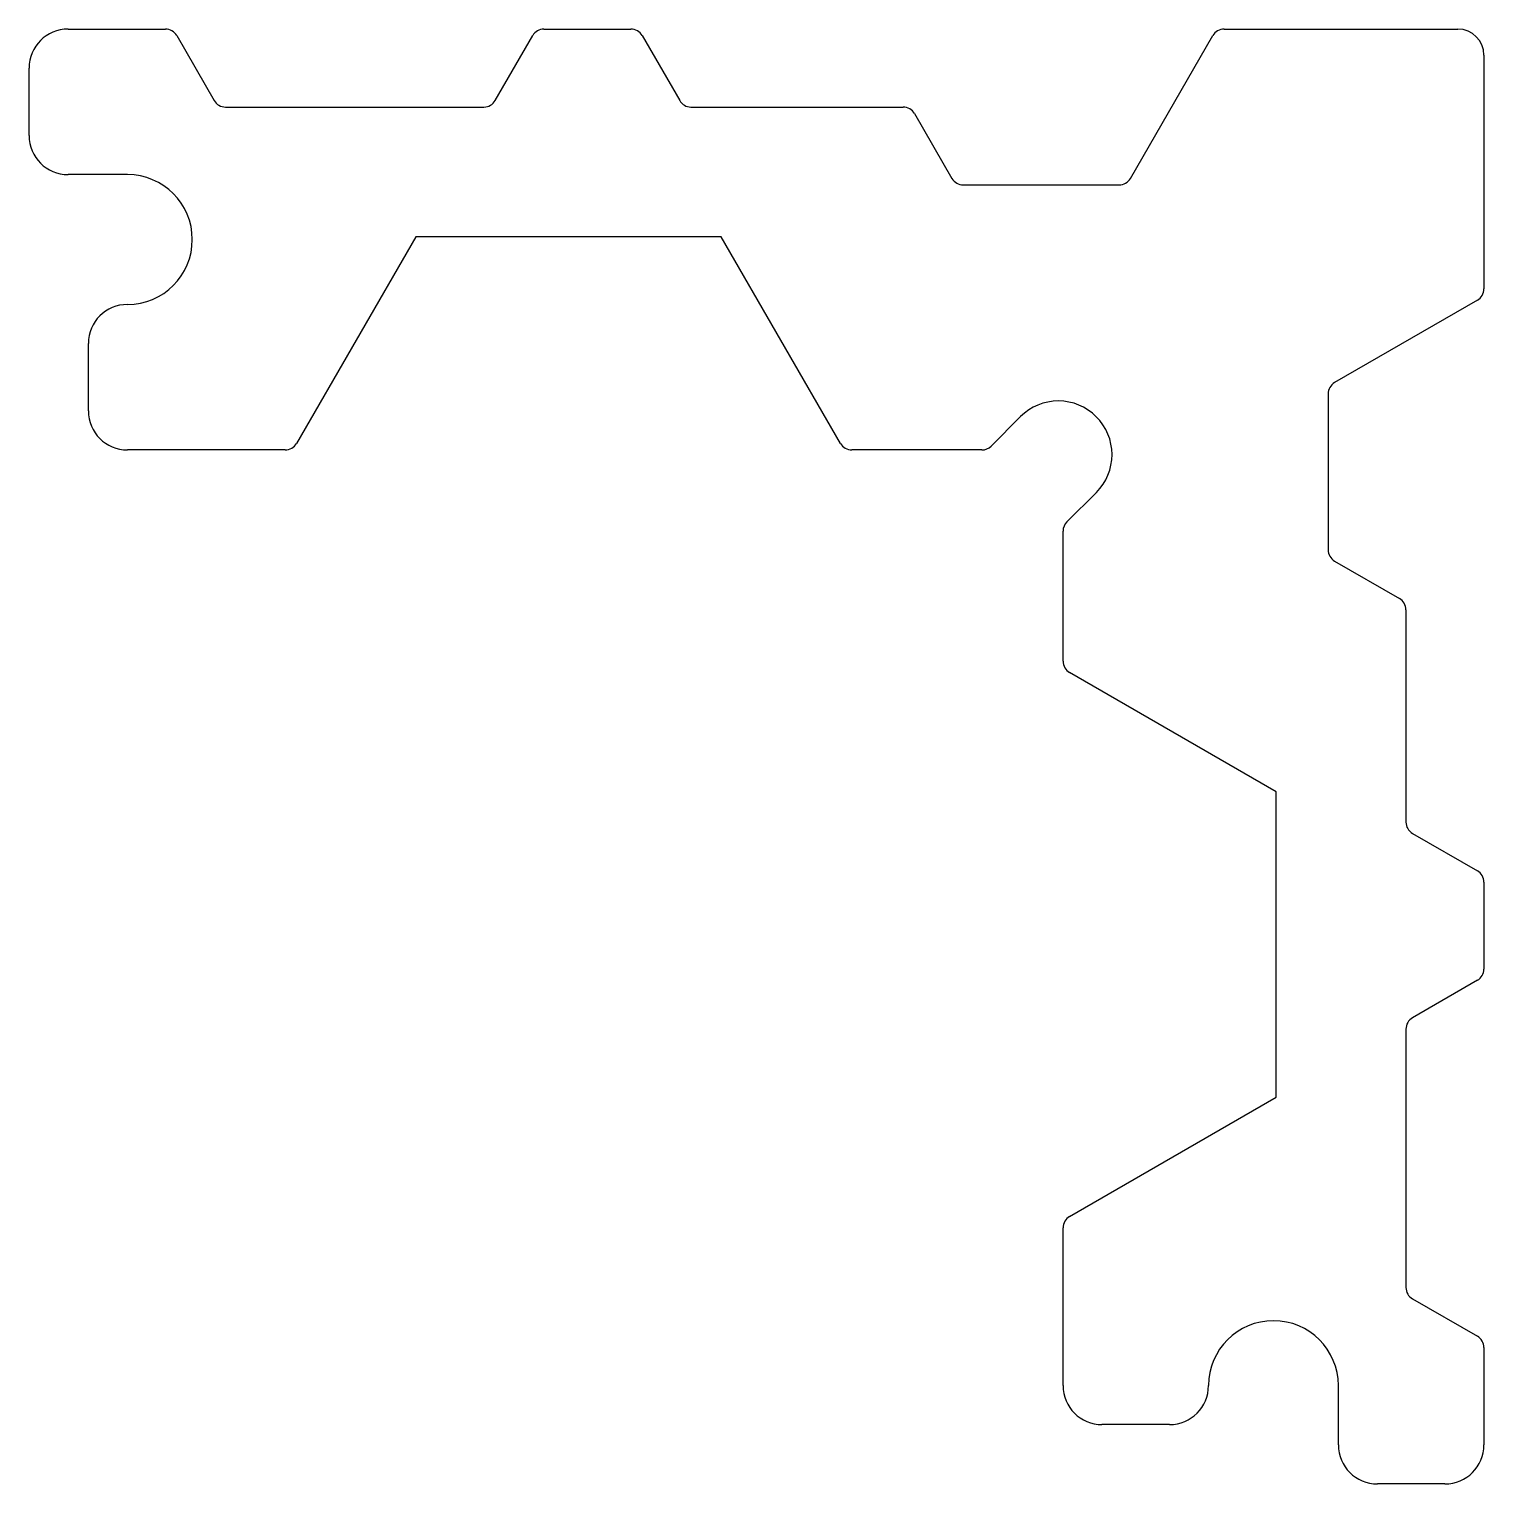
# Model space of a CAD drawing. Extents: x 729.5 to 785.5, y 633.4 to 689.4.
import ezdxf

# ---------------------------------------------------------------- set-up
doc = ezdxf.new("R2010")
doc.units = 0
doc.layers.get('0').update_dxf_attribs({"linetype": 'CONTINUOUS'})

msp = doc.modelspace()

# ---------------------------------------------------------------- linework, layer by layer
for p, q in [((731.013, 689.359), (734.763, 689.359)), ((749.33, 689.359), (752.678, 689.359)), ((775.511, 689.359), (784.511, 689.359)), ((735.196, 689.109), (736.639, 686.609)), ((747.454, 686.609), (748.897, 689.109)), ((753.111, 689.109), (754.555, 686.609)), ((771.903, 683.609), (775.078, 689.109)), ((785.511, 688.359), (785.511, 679.359)), ((729.513, 685.259), (729.513, 687.859)), ((737.072, 686.359), (747.021, 686.359)), ((754.988, 686.359), (763.16, 686.359)), ((763.594, 686.109), (765.037, 683.609)), ((733.296, 683.759), (731.013, 683.759)), ((765.47, 683.359), (771.47, 683.359)), ((744.396, 681.359), (739.806, 673.409)), ((756.155, 681.359), (744.396, 681.359)), ((760.745, 673.409), (756.155, 681.359)), ((785.261, 678.926), (779.761, 675.75)), ((731.796, 674.659), (731.796, 677.259)), ((779.511, 675.317), (779.511, 669.317)), ((767.677, 674.441), (766.541, 673.305)), ((739.373, 673.159), (733.296, 673.159)), ((766.187, 673.159), (761.178, 673.159)), ((769.458, 670.388), (770.594, 671.524)), ((769.311, 665.026), (769.311, 670.035)), ((779.761, 668.884), (782.261, 667.441)), ((782.511, 667.008), (782.511, 658.835)), ((777.511, 660.003), (769.561, 664.593)), ((777.511, 648.243), (777.511, 660.003)), ((782.761, 658.402), (785.261, 656.959)), ((785.511, 656.526), (785.511, 653.178)), ((785.261, 652.745), (782.761, 651.301)), ((782.511, 650.868), (782.511, 640.92)), ((769.561, 643.654), (777.511, 648.243)), ((769.311, 637.143), (769.311, 643.221)), ((782.761, 640.487), (785.261, 639.043)), ((785.511, 638.61), (785.511, 634.86)), ((779.911, 634.86), (779.911, 637.143)), ((773.411, 635.643), (770.811, 635.643)), ((784.011, 633.36), (781.411, 633.36))]:
    msp.add_line(p, q)
for centre, radius, start, end in [((731.013, 687.859), 1.5, 90, 180), ((734.763, 688.859), 0.5, 30, 90), ((749.33, 688.859), 0.5, 90, 150), ((752.678, 688.859), 0.5, 30, 90), ((775.511, 688.859), 0.5, 90, 150), ((784.511, 688.359), 1, 0, 90), ((737.072, 686.859), 0.5, 210, 270), ((747.021, 686.859), 0.5, 270, 330), ((754.988, 686.859), 0.5, 210, 270), ((763.16, 685.859), 0.5, 30, 90), ((731.013, 685.259), 1.5, 180, 270), ((733.296, 681.259), 2.5, 270, 90), ((765.47, 683.859), 0.5, 210, 270), ((771.47, 683.859), 0.5, 270, 330), ((785.011, 679.359), 0.5, 300, 0), ((733.296, 677.259), 1.5, 90, 180), ((780.011, 675.317), 0.5, 120, 180), ((769.133, 672.985), 2.059, 44.9057, 135), ((733.296, 674.659), 1.5, 180, 270), ((769.138, 672.98), 2.059, 315, 45.0943), ((739.373, 673.659), 0.5, 270, 330), ((761.178, 673.659), 0.5, 210, 270), ((766.187, 673.659), 0.5, 270, 315), ((769.811, 670.035), 0.5, 135, 180), ((780.011, 669.317), 0.5, 180, 240), ((782.011, 667.008), 0.5, 360, 60), ((769.811, 665.026), 0.5, 180, 240), ((783.011, 658.835), 0.5, 180, 240), ((785.011, 656.526), 0.5, 0, 60), ((785.011, 653.178), 0.5, 300, 0), ((783.011, 650.868), 0.5, 120, 180), ((769.811, 643.221), 0.5, 120, 180), ((783.011, 640.92), 0.5, 180, 240), ((777.411, 637.143), 2.5, 0, 180), ((785.011, 638.61), 0.5, 360, 60), ((770.811, 637.143), 1.5, 180, 270), ((773.411, 637.143), 1.5, 270, 0), ((781.411, 634.86), 1.5, 180, 270), ((784.011, 634.86), 1.5, 270, 0)]:
    msp.add_arc(centre, radius, start, end)

doc.saveas('drawing.dxf')
